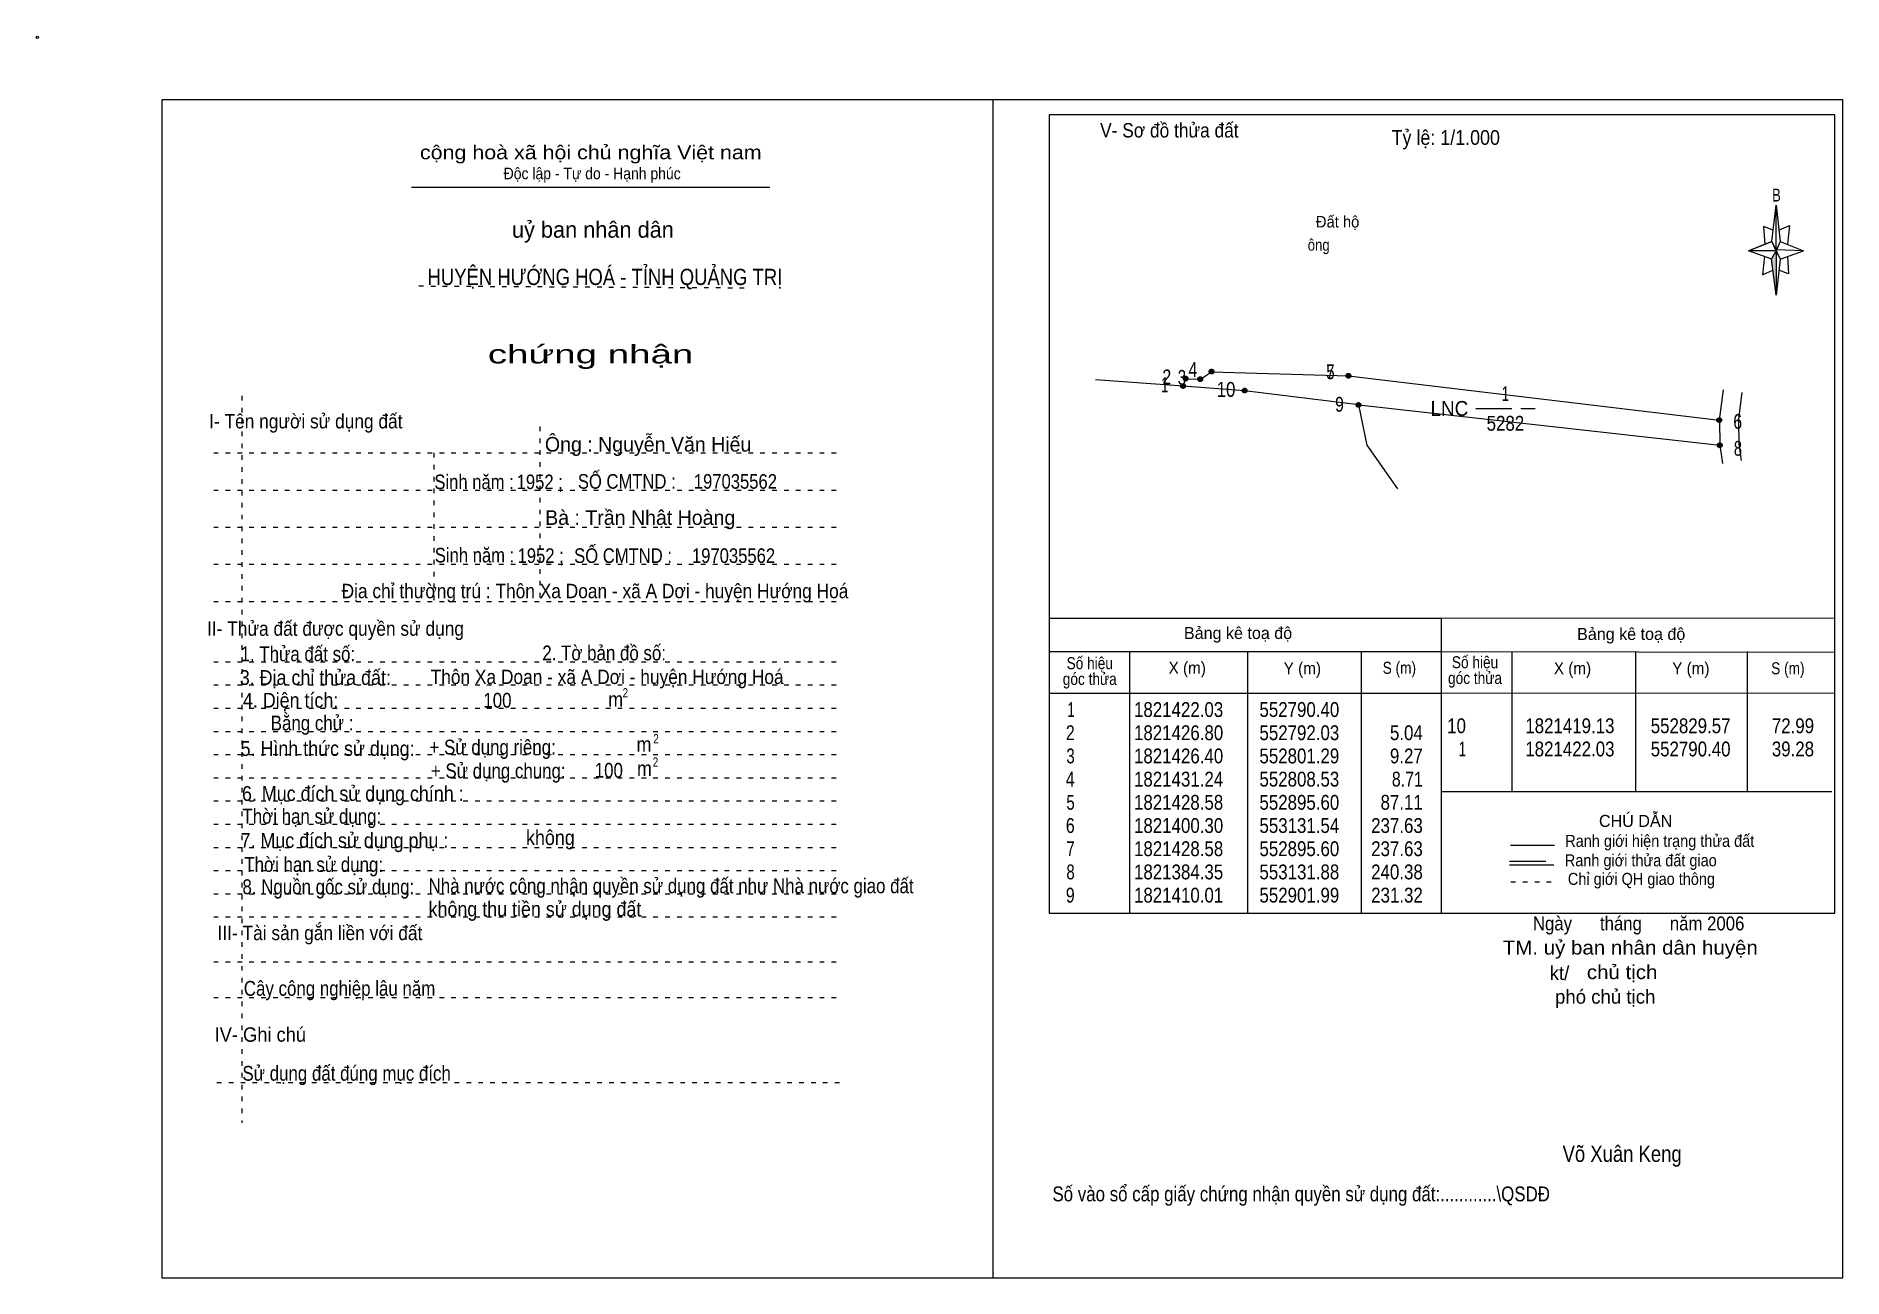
# Model space of a CAD drawing. Header units: centimetres. Extents: x -1.6 to 37.4, y -1.3 to 25.5.
import ezdxf
from ezdxf.enums import TextEntityAlignment as Align

# ---------------------------------------------------------------- set-up
doc = ezdxf.new("R2010")
doc.units = ezdxf.units.CM
doc.header["$LTSCALE"] = 0.13
doc.linetypes.add('DOTTED', pattern=[1.5, 0.3, -1.2])
doc.linetypes.add('LONG_DASHED', pattern=[7.5, 6, -1.5])
for name, color, linetype, lineweight in [('1', 7, 'DOTTED', 13), ('10', 7, 'Continuous', 13), ('2', 7, 'Continuous', 25), ('3', 7, 'Continuous', 13), ('30', 7, 'Continuous', 13), ('32', 7, 'LONG_DASHED', 13), ('33', 7, 'LONG_DASHED', 13), ('35', 7, 'Continuous', 13)]:
    doc.layers.add(name, color=color, linetype=linetype, lineweight=lineweight)

msp = doc.modelspace()

# ---------------------------------------------------------------- hatches: boundary and pattern name
at = {"layer": '30'}
msp.add_hatch(color=256, dxfattribs=at).paths.add_polyline_path([(35.91, 20.87), (35.91, 19.91), (35.81, 20.69)])
at = {"layer": '32'}
for points in [[(23.7995, 18.2646, 1), (23.6995, 18.2646, 1)], [(23.1857, 17.9527, 1), (23.0857, 17.9527, 1)], [(23.2409, 18.1142, 1), (23.1409, 18.1142, 1)], [(23.5544, 18.1007, 1), (23.4544, 18.1007, 1)], [(26.7477, 18.1745, 1), (26.6477, 18.1745, 1)], [(26.7477, 18.1745, 1), (26.6477, 18.1745, 1)], [(24.512, 17.8545, 1), (24.412, 17.8545, 1)], [(26.9641, 17.5457, 1), (26.8641, 17.5457, 1)], [(34.7367, 17.2169, 1), (34.6367, 17.2169, 1)], [(34.7482, 16.6769, 1), (34.6482, 16.6769, 1)]]:
    msp.add_hatch(color=256, dxfattribs=at).paths.add_polyline_path(points)

# ---------------------------------------------------------------- linework, layer by layer
at = {"layer": '1', "linetype": 'Continuous'}
for p, q in [((6.51, 22.24), (14.23, 22.24)), ((34.69, 17.22), (34.78, 17.87)), ((35.1, 17.19), (35.18, 17.81))]:
    msp.add_line(p, q, dxfattribs=at)
at = {"layer": '1'}
for p, q in [((6.67, 20.11), (13.82, 20.07)), ((2.86, 17.74), (2.86, 2.07)), ((9.28, 17.08), (9.28, 13.31)), ((2.25, 16.51), (15.75, 16.51)), ((6.99, 16.51), (6.99, 13.31)), ((2.25, 15.71), (15.75, 15.71)), ((2.25, 14.91), (15.75, 14.91)), ((2.25, 14.11), (15.75, 14.11)), ((2.25, 13.31), (15.75, 13.31)), ((2.25, 12.01), (15.75, 12.01)), ((2.25, 11.51), (15.75, 11.51)), ((2.25, 11.01), (15.75, 11.01)), ((2.25, 10.51), (15.75, 10.51)), ((2.25, 10.01), (15.75, 10.01)), ((2.25, 9.51), (15.75, 9.51)), ((2.25, 9.01), (15.75, 9.01)), ((2.25, 8.51), (15.75, 8.51)), ((2.25, 8.01), (15.75, 8.01)), ((2.25, 7.51), (15.75, 7.51)), ((2.25, 7.01), (15.75, 7.01)), ((2.25, 6.51), (15.75, 6.51)), ((2.25, 5.54), (15.75, 5.54)), ((2.25, 4.77), (15.75, 4.77)), ((2.32, 2.94), (15.82, 2.94))]:
    msp.add_line(p, q, dxfattribs=at)
at = {"layer": '10'}
for p, q in [((23.14, 17.95), (21.25, 18.09)), ((26.7, 18.17), (34.69, 17.22)), ((26.92, 17.55), (34.7, 16.68))]:
    msp.add_line(p, q, dxfattribs=at)
at = {"layer": '10', "lineweight": 25}
for p, q in [((28.7, 12.95), (37.18, 12.96)), ((28.7, 12.23), (37.18, 12.22)), ((30.22, 12.23), (30.22, 9.21)), ((32.88, 12.23), (32.88, 9.21)), ((35.29, 12.23), (35.29, 9.21)), ((28.7, 11.33), (37.18, 11.34)), ((28.7, 9.21), (37.11, 9.21))]:
    msp.add_line(p, q, dxfattribs=at)
at = {"layer": '10'}
for points in [[(23.14, 17.95), (23.19, 18.11), (23.51, 18.1), (23.75, 18.26), (26.7, 18.17)], [(26.92, 17.55), (24.46, 17.85), (23.14, 17.95)], [(27.76, 15.74), (27.1, 16.68), (26.92, 17.55)], [(34.69, 17.22), (34.7, 16.68), (34.76, 16.28)], [(35.1, 17.19), (35.11, 16.71), (35.16, 16.35)]]:
    msp.add_lwpolyline(points, dxfattribs=at)
msp.add_circle((-1.55, 25.47), 0.025, dxfattribs=at)
at = {"layer": '2'}
for p, q in [((20.25, 12.95), (28.7, 12.95)), ((28.7, 6.59), (28.7, 12.95)), ((20.25, 12.23), (28.7, 12.23)), ((21.99, 6.59), (21.99, 12.23)), ((24.53, 10.89), (24.53, 12.23)), ((26.97, 12.23), (26.97, 6.59)), ((20.25, 11.33), (28.7, 11.33))]:
    msp.add_line(p, q, dxfattribs=at)
msp.add_lwpolyline([(37.18, 23.8), (20.25, 23.8), (20.25, 6.59), (37.18, 6.59)], close=True, dxfattribs=at)
msp.add_lwpolyline([(24.53, 6.59), (24.53, 10.39), (24.53, 10.89)], dxfattribs=at)
at = {"layer": '3'}
msp.add_line((19.04, 24.12), (19.04, -1.27), dxfattribs=at)
for points in [[(19.04, 24.12), (1.13, 24.12), (1.13, -1.27), (19.04, -1.27)], [(19.04, -1.27), (37.35, -1.27), (37.35, 24.12), (19.04, 24.12)]]:
    msp.add_lwpolyline(points, dxfattribs=at)
at = {"layer": '30'}
for p, q in [((35.82, 21.07), (35.91, 21.85)), ((36, 21.07), (36.5, 20.87)), ((35.82, 20.69), (35.32, 20.87)), ((36, 20.69), (35.91, 19.91)), ((36.16, 20.75), (36.18, 20.37)), ((36.18, 20.37), (35.97, 20.45))]:
    msp.add_line(p, q, dxfattribs=at)
for points in [[(35.91, 21.85), (36, 21.07), (35.91, 20.87)], [(35.91, 20.87), (35.32, 20.87), (35.82, 21.07), (36, 20.69), (36.5, 20.87), (35.91, 20.89)], [(35.91, 20.87), (35.91, 19.91), (35.81, 20.69)]]:
    msp.add_lwpolyline(points, close=True, dxfattribs=at)
for points in [[(35.97, 21.31), (36.2, 21.41), (36.16, 21.01)], [(35.91, 20.87), (35.82, 21.07), (35.32, 20.87)], [(35.85, 21.31), (35.64, 21.39), (35.67, 21.01)], [(35.66, 20.75), (35.62, 20.35), (35.84, 20.45)], [(35.91, 20.87), (36, 20.69), (36.5, 20.87)]]:
    msp.add_lwpolyline(points, dxfattribs=at)
at = {"layer": '32'}
for centre in [(23.7495, 18.2646), (23.1357, 17.9527), (23.1909, 18.1142), (23.5044, 18.1007), (26.6977, 18.1745), (26.6977, 18.1745), (24.462, 17.8545), (26.9141, 17.5457), (34.6867, 17.2169), (34.6982, 16.6769)]:
    msp.add_circle(centre, 0.05, dxfattribs=at)
at = {"layer": '33'}
msp.add_line((29.44, 17.47), (30.72, 17.47), dxfattribs=at)
at = {"layer": '35'}
for p, q in [((30.19, 8.06), (31.14, 8.06)), ((30.17, 7.63), (31.12, 7.63))]:
    msp.add_line(p, q, dxfattribs=at)
at = {"layer": '35', "linetype": 'LONG_DASHED'}
msp.add_line((30.17, 7.71), (31.12, 7.71), dxfattribs=at)
at = {"layer": '35', "linetype": 'DOTTED'}
msp.add_line((30.2, 7.27), (31.19, 7.27), dxfattribs=at)

# ---------------------------------------------------------------- texts
at = {"layer": '1'}
for s, height, width, p in [('V- Sơ đồ thửa đất', 0.31, 0.9, (22.84, 23.31)), ('cộng hoà xã hội chủ nghĩa Việt nam', 0.3, 1.15, (10.375, 22.84)), ('Độc lập - Tự do - Hạnh phúc', 0.25, 0.9, (10.405, 22.41)), ('chứng nhận', 0.4, 1.55, (10.37, 18.44)), ('I- Tên người sử dụng đất', 0.31, 0.9, (4.235, 17.04)), ('II- Thửa đất được quyền sử dụng', 0.31, 0.9, (4.875, 12.57)), ('III- Tài sản gắn liền với đất', 0.31, 0.9, (4.54, 6.01)), ('IV- Ghi chú', 0.31, 0.95, (3.255, 3.82))]:
    msp.add_text(s, height=height, dxfattribs=dict(at, width=width)).set_placement(p, align=Align.CENTER)
msp.add_text('uỷ ban nhân dân', height=0.35, dxfattribs=at).set_placement((10.42, 21.15), align=Align.CENTER)
at = {"layer": '10'}
for s, width, p in [('  Đất hộ', 0.95, (25.82, 21.37)), ('ông', 0.85, (25.82, 20.87))]:
    msp.add_text(s, height=0.25, dxfattribs=dict(at, width=width)).set_placement(p)
for s, height, p in [('Ông : Nguyễn Văn Hiếu', 0.3149, (11.61, 16.54)), ('Bà : Trần Nhật Hoàng', 0.3149, (11.44, 14.96)), ('kt/ ', 0.3, (31.3, 5.15)), ('phó chủ tịch ', 0.3, (32.285, 4.64))]:
    msp.add_text(s, height=height, dxfattribs=at).set_placement(p, align=Align.CENTER)
for s, height, width, p in [('Sinh năm :', 0.3149, 0.85, (7.86, 15.73)), ('1952 ;', 0.3149, 0.85, (9.275, 15.73)), ('SỐ CMTND :', 0.3149, 0.85, (11.15, 15.74)), ('197035562', 0.3149, 0.85, (13.49, 15.74)), ('Sinh năm :', 0.3149, 0.85, (7.87, 14.15)), ('1952 ;', 0.3149, 0.85, (9.295, 14.14)), ('SỐ CMTND :', 0.3149, 0.85, (11.07, 14.14)), ('197035562', 0.3149, 0.85, (13.45, 14.14)), ('Địa chỉ thường trú : Thôn Xa Doan - xã A Dơi - huyện Hướng Hoá', 0.31, 0.9, (10.465, 13.38)), (' Thôn Xa Doan - xã A Dơi - huyện Hướng Hoá', 0.31, 0.9, (10.675, 11.53)), ('Ngày      tháng      năm 2006', 0.3, 0.9, (32.95, 6.22)), ('TM. uỷ ban nhân dân huyện', 0.3, 1.1, (32.77, 5.7)), ('chủ tịch', 0.3, 1.1, (32.595, 5.17)), ('Võ Xuân Keng ', 0.35, 0.85, (32.65, 1.23))]:
    msp.add_text(s, height=height, dxfattribs=dict(at, width=width)).set_placement(p, align=Align.CENTER)
at = {"layer": '2'}
for s, height, width, p in [('Tỷ lệ: 1/1.000', 0.32, 0.9, (28.795, 23.15)), ('HUYỆN HƯỚNG HOÁ - TỈNH QUẢNG TRỊ', 0.35, 0.85, (10.68, 20.13)), ('Số hiệu', 0.2591, 0.85, (21.125, 11.85)), ('Số hiệu', 0.2591, 0.85, (29.425, 11.87)), ('3. Địa chỉ thửa đất:', 0.32, 0.9, (4.44, 11.51)), ('góc thửa', 0.2591, 0.85, (21.125, 11.51)), ('X (m)', 0.2591, 0.95, (23.225, 11.75)), ('Y (m)', 0.2591, 0.95, (25.705, 11.74)), ('S (m)', 0.2591, 0.85, (27.795, 11.75)), ('góc thửa', 0.2591, 0.85, (29.425, 11.53)), ('X (m)', 0.2591, 0.95, (31.525, 11.74)), ('Y (m)', 0.2591, 0.95, (34.075, 11.74)), ('S (m)', 0.2591, 0.85, (36.165, 11.74)), ('Số vào sổ cấp giấy chứng nhận quyền sử dụng đất:............\\QSDĐ', 0.32, 0.85, (25.68, 0.38))]:
    msp.add_text(s, height=height, dxfattribs=dict(at, width=width)).set_placement(p, align=Align.CENTER)
for p in [(24.32, 12.5), (32.79, 12.48)]:
    msp.add_text('Bảng kê toạ độ', height=0.2591, dxfattribs=at).set_placement(p, align=Align.CENTER)
for s, height, width, p in [('1. Thửa đất số:', 0.32, 0.85, (2.83, 12.02)), ('2. Tờ bản đồ số:', 0.32, 0.85, (9.33, 12.04)), ('4. Diện tích:', 0.32, 0.9, (2.88, 11.02)), ('100', 0.32, 0.85, (8.06, 11.02)), ('m', 0.32, 0.9, (10.75, 11.04)), ('2', 0.2, 0.8, (11.06, 11.24)), ('Bằng chử :', 0.32, 0.85, (3.48, 10.53)), ('5. Hình thức sử dụng:', 0.32, 0.9, (2.83, 9.98)), ('+ Sử dụng riêng:', 0.32, 0.85, (6.9, 10.01)), ('m', 0.32, 0.9, (11.36, 10.07)), ('2', 0.2, 0.8, (11.72, 10.25)), ('+ Sử dụng chung:', 0.32, 0.85, (6.93, 9.5)), ('100', 0.32, 0.85, (10.46, 9.51)), ('m', 0.32, 0.9, (11.37, 9.55)), ('2', 0.2, 0.8, (11.71, 9.75)), ('6. Mục đích sử dụng chính : ', 0.32, 0.9, (2.86, 9.01)), ('Thời hạn sử dụng: ', 0.32, 0.85, (2.87, 8.52)), ('7. Mục đích sử dụng phụ : ', 0.32, 0.9, (2.83, 8)), ('không', 0.32, 0.9, (8.98, 8.06)), ('Thời hạn sử dụng: ', 0.32, 0.85, (2.91, 7.48)), ('8. Nguồn gốc sử dụng: ', 0.32, 0.85, (2.87, 7)), ('Nhà nước công nhận quyền sử dụng đất như Nhà nước giao đất', 0.32, 0.85, (6.88, 7.02)), ('không thu tiền sử dụng đất', 0.32, 0.9, (6.88, 6.52)), ('Cây công nghiệp lâu năm', 0.32, 0.85, (2.9, 4.81)), ('Sử dụng đất đúng mục đích', 0.32, 0.85, (2.87, 2.98))]:
    msp.add_text(s, height=height, dxfattribs=dict(at, width=width)).set_placement(p)
at = {"layer": '30', "width": 0.75}
msp.add_text('B', height=0.2756, dxfattribs=at).set_placement((35.92, 21.93), align=Align.CENTER)
at = {"layer": '30'}
for s, width, p in [('1', 0.65, (20.8, 10.82)), ('1821422.03', 0.85, (24, 10.82)), ('552790.40', 0.85, (26.5, 10.82)), ('552790.40', 0.85, (26.5, 10.82)), ('2', 0.8, (20.8, 10.32)), ('1821426.80', 0.85, (24, 10.32)), ('552792.03', 0.85, (26.5, 10.32)), ('5.04', 0.85, (28.3, 10.32)), ('10', 0.85, (29.23, 10.47)), ('1821419.13', 0.85, (32.43, 10.47)), ('552829.57', 0.85, (34.93, 10.47)), ('72.99', 0.85, (36.73, 10.47)), ('3', 0.75, (20.8, 9.82)), ('1821426.40', 0.85, (24, 9.82)), ('552801.29', 0.85, (26.5, 9.82)), ('9.27', 0.85, (28.3, 9.82)), ('1', 0.65, (29.23, 9.97)), ('1821422.03', 0.85, (32.43, 9.97)), ('552790.40', 0.85, (34.93, 9.97)), ('39.28', 0.85, (36.73, 9.97)), ('4', 0.8, (20.8, 9.32)), ('1821431.24', 0.85, (24, 9.32)), ('552808.53', 0.85, (26.5, 9.32)), ('8.71', 0.8, (28.3, 9.32)), ('5', 0.75, (20.8, 8.82)), ('1821428.58', 0.85, (24, 8.82)), ('552895.60', 0.85, (26.5, 8.82)), ('87.11', 0.85, (28.3, 8.82)), ('6', 0.8, (20.8, 8.32)), ('1821400.30', 0.85, (24, 8.32)), ('553131.54', 0.85, (26.5, 8.32)), ('237.63', 0.85, (28.3, 8.32)), ('7', 0.75, (20.8, 7.82)), ('1821428.58', 0.85, (24, 7.82)), ('552895.60', 0.85, (26.5, 7.82)), ('237.63', 0.85, (28.3, 7.82)), ('8', 0.75, (20.8, 7.32)), ('1821384.35', 0.85, (24, 7.32)), ('553131.88', 0.85, (26.5, 7.32)), ('240.38', 0.85, (28.3, 7.32)), ('9', 0.8, (20.8, 6.82)), ('1821410.01', 0.85, (24, 6.82)), ('552901.99', 0.85, (26.5, 6.82)), ('231.32', 0.85, (28.3, 6.82))]:
    msp.add_text(s, height=0.32, dxfattribs=dict(at, width=width)).set_placement(p, align=Align.RIGHT)
at = {"layer": '32'}
for s, width, p in [('2', 0.8, (22.785, 17.99)), ('3', 0.75, (23.11, 17.98)), ('4', 0.8, (23.345, 18.15)), ('5', 0.75, (26.31, 18.1)), ('7', 0.75, (26.31, 18.1)), ('1', 0.65, (22.74, 17.82)), ('10', 0.85, (24.06, 17.72)), ('9', 0.8, (26.505, 17.4)), ('6', 0.8, (35.085, 17.03)), ('8', 0.75, (35.09, 16.45))]:
    msp.add_text(s, height=0.32, dxfattribs=dict(at, width=width)).set_placement(p, align=Align.CENTER)
at = {"layer": '33'}
for s, width, p in [('1', 0.65, (30.08, 17.63)), ('5282', 0.85, (30.08, 16.99))]:
    msp.add_text(s, height=0.32, dxfattribs=dict(at, width=width)).set_placement(p, align=Align.CENTER)
at = {"layer": '33', "width": 0.95}
msp.add_text('LNC', height=0.32, dxfattribs=at).set_placement((29.28, 17.31), align=Align.RIGHT)
at = {"layer": '35'}
msp.add_text('CHÚ DẪN', height=0.2591, dxfattribs=at).set_placement((32.885, 8.45), align=Align.CENTER)
at = {"layer": '35', "width": 0.9}
for s, p in [('Ranh giới hiện trạng thửa đất', (33.405, 8.02)), ('Ranh giới thửa đất giao ', (33.04, 7.6)), ('Chỉ giới QH giao thông', (33.01, 7.2))]:
    msp.add_text(s, height=0.2591, dxfattribs=at).set_placement(p, align=Align.CENTER)

doc.saveas('drawing.dxf')
